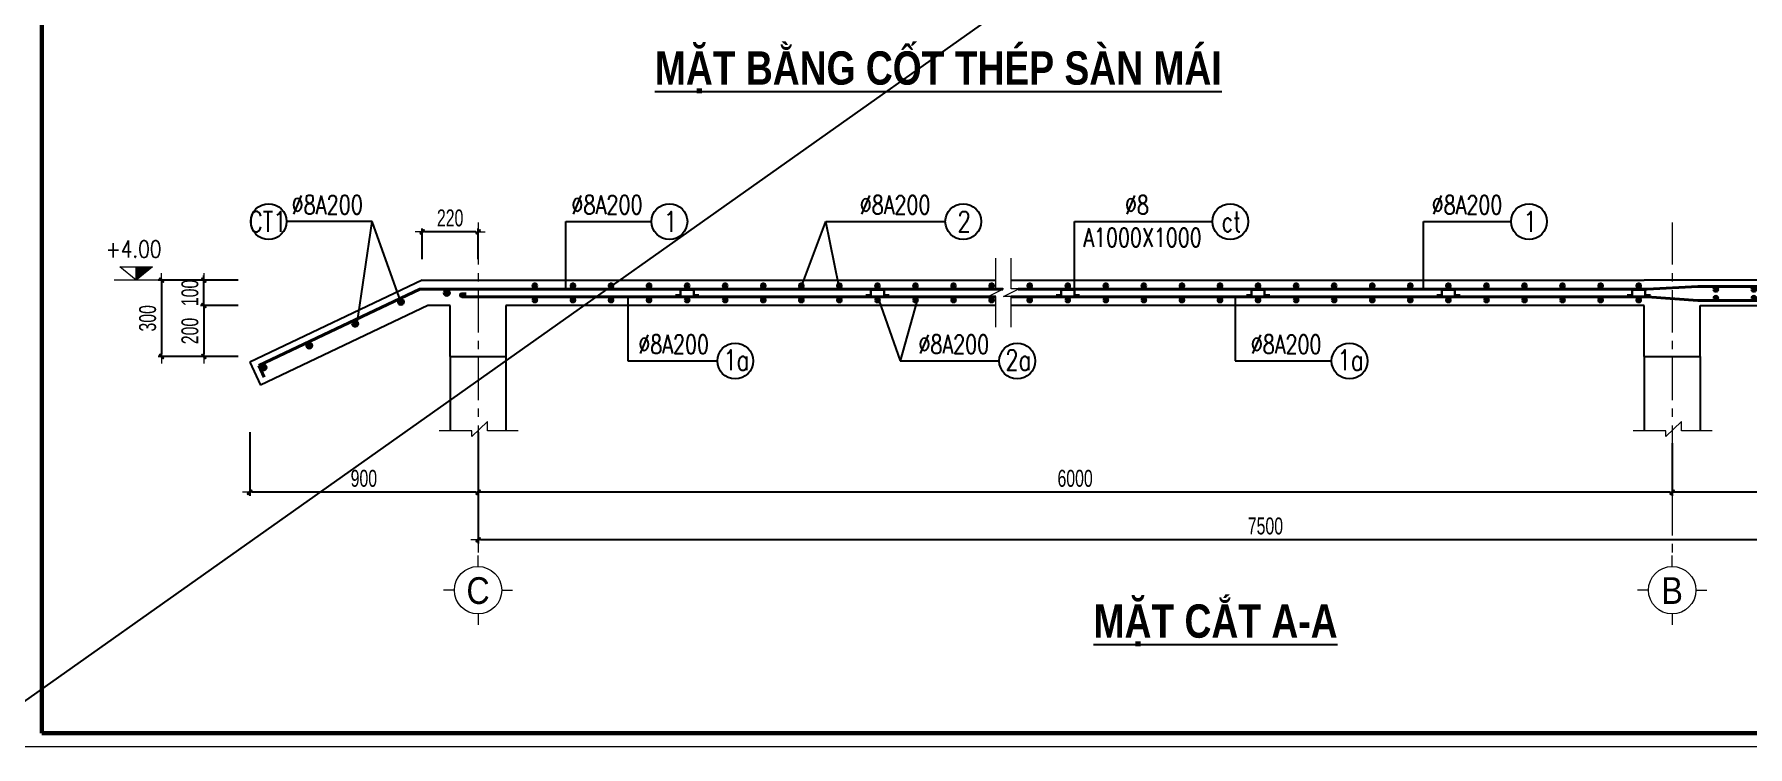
# Model space of a CAD drawing. Header units: millimetres. Extents: x -295047 to 29144, y -724756 to -246879.
# Drawn here: x -21432 to -1174, y -368365 to -359947 of the extents above; entities that cross this region are included whole.
import ezdxf
from ezdxf.enums import TextEntityAlignment as Align

# ---------------------------------------------------------------- set-up
doc = ezdxf.new("R2010")
doc.units = ezdxf.units.MM
doc.header["$MEASUREMENT"] = 0
doc.header["$PDMODE"] = 32
doc.linetypes.add('CENTERX2', pattern=[4, 2.5, -0.5, 0.5, -0.5])
doc.linetypes.add('DASHDOT', pattern=[1, 0.5, -0.25, 0, -0.25])
doc.layers.get('Defpoints').update_dxf_attribs({"color": 1})
for name, color, linetype, lineweight in [('EG Net dam1', 1, 'Continuous', 30), ('Khungten_LCDI', 7, 'Continuous', 5), ('LC Dim', 8, 'Continuous', 18), ('LC ISO', 153, 'Continuous', 13), ('LC Net dam2', 6, 'Continuous', 40), ('LC Net manh', 219, 'Continuous', 5), ('LC Net thay', 7, 'Continuous', 25), ('LC Net truc', 79, 'DASHDOT', 13), ('LC Text1', 3, 'Continuous', 20), ('LC Text2', 7, 'Continuous', 25), ('MANH', 147, 'Continuous', 13)]:
    doc.layers.add(name, color=color, linetype=linetype, lineweight=lineweight)
doc.layers.add('KCS_Plotter', color=11, linetype='Continuous', plot=False)
doc.styles.add('HOATBIF', font='hoatbif.shx', dxfattribs={"width": 0.7})
doc.styles.add('Khungten', font='VHAVAN_1.TTF', dxfattribs={"width": 0.9, "height": 5000})
doc.styles.add('LC 1', font='VHAVANB_1.TTF')
doc.styles.add('LC 3', font='vnsimli.shx', dxfattribs={"width": 0.75})
doc.styles.add('LC3', font='VHARIALB_1.TTF', dxfattribs={"width": 0.8})
doc.styles.add('T1', font='Vnsimli.shx', dxfattribs={"width": 0.8})
doc.styles.add('Title', font='VHBLACK_1.TTF', dxfattribs={"width": 0.8})
doc.dimstyles.new('DIM CHUAN', dxfattribs={"dimscale": 60, "dimtxt": 2.5, "dimasz": 0.35, "dimexe": 0.5, "dimexo": 0, "dimgap": 0.8, "dimtad": 1, "dimdec": 0, "dimzin": 0, "dimdsep": 46, "dimtxsty": 'HOATBIF', "dimblk1": 'DOT', "dimblk2": 'DOT', "dimsah": 1, "dimcen": -1, "dimdle": 1, "dimclrd": 256, "dimclre": 256, "dimclrt": 4, "dimadec": 3, "dimazin": 2, "dimtfac": 0.333333, "dimtdec": 0, "dimtix": 1, "dimtmove": 2, "dimatfit": 3, "dimldrblk": 'DOT', "dimfxl": 1, "dimtvp": 0.833333, "dimtolj": 1, "dimtzin": 0, "dimarcsym": 0})
doc.dimstyles.new('dÝman', dxfattribs={"dimscale": 30, "dimtxt": 2.5, "dimasz": 0.35, "dimexe": 0.5, "dimexo": 0, "dimgap": 0.8, "dimtad": 1, "dimdec": 0, "dimzin": 0, "dimdsep": 46, "dimtxsty": 'HOATBIF', "dimblk1": 'DOT', "dimblk2": 'DOT', "dimsah": 1, "dimcen": -1, "dimdle": 1, "dimclrd": 256, "dimclre": 256, "dimclrt": 4, "dimadec": 3, "dimazin": 2, "dimtfac": 0.333333, "dimtdec": 0, "dimtix": 1, "dimtmove": 2, "dimatfit": 3, "dimldrblk": 'DOT', "dimfxl": 1, "dimtvp": 0.833333, "dimtolj": 1, "dimtzin": 0, "dimarcsym": 0})

# ---------------------------------------------------------------- blocks, each defined once
blk = doc.blocks.new('lcdi KC')
at = {"layer": 'Defpoints', "lineweight": 0}
blk.add_lwpolyline([(-1200, -14850), (-1200, 14850), (40800, 14850), (40800, -14850)], close=True, dxfattribs=at)
at = {"layer": 'Khungten_LCDI', "color": 5, "lineweight": 60}
blk.add_lwpolyline([(0, -14650), (0, 14650), (40600, 14650), (40600, -14650)], close=True, dxfattribs=at)
at = {"color": 7, "style": 'Khungten', "width": 0.8}
for tag, p in [('REVISION', (39499, -10746)), ('NGAYHT', (39546, -11609))]:
    blk.add_attdef(tag, text='', height=200, dxfattribs=at).set_placement(p, align=Align.CENTER)
at = {"layer": 'LC Text1', "style": 'Title', "width": 1.485915}
for tag, p, p2 in [('TENBANVE1', (36913, -8886), (40339, -8886)), ('TENBANVE2', (36913, -9562), (40339, -9562))]:
    blk.add_attdef(tag, text='', height=250, dxfattribs=at).set_placement(p, p2, align=Align.FIT)
at = {"layer": 'LC Text1', "style": 'Title', "width": 0.7}
blk.add_attdef('SOBANVE', text='', height=250, dxfattribs=at).set_placement((39562, -13896), align=Align.CENTER)
blk = doc.blocks.new('TIEUDE1')
at = {"layer": 'LC Text2', "color": 7, "style": 'LC 1'}
blk.add_attdef('TIªU§Ò', text='', height=5, dxfattribs=at).set_placement((0, 0), align=Align.BOTTOM_CENTER)
blk.add_attdef('TL', text='', height=3, dxfattribs=at).set_placement((0, -2), align=Align.TOP_CENTER)
blk = doc.blocks.new('DOT')
at = {"layer": 'LC Dim'}
blk.add_line((-3, 0), (3, 0), dxfattribs=at)
at = {"layer": 'LC Dim', "color": 4}
blk.add_line((-1, -1), (1, 1), dxfattribs=at)
blk.add_lwpolyline([(0.5, 1), (-1, -0.5), (-0.5, -1), (1, 0.5)], close=True, dxfattribs=at)
blk = doc.blocks.new('*D502')
at = {"layer": 'Defpoints', "color": 0, "ltscale": 2, "transparency": 16777216}
for p in [(-2067, -364779), (2433, -364779), (-2067, -365359)]:
    blk.add_point(p, dxfattribs=at)
at = {"layer": 'LC Dim', "lineweight": -2, "ltscale": 2, "transparency": 16777216}
for p, q in [((-2067, -364779), (-2067, -365399)), ((2433, -364779), (2433, -365399)), ((2405, -365359), (-2039, -365359))]:
    blk.add_line(p, q, dxfattribs=at)
at = {"layer": 'LC Dim', "lineweight": -2, "ltscale": 2, "transparency": 16777216, "xscale": 28, "yscale": 28, "zscale": 28, "rotation": 180}
blk.add_blockref('DOT', (-2067, -365359), dxfattribs=at)
at = {"layer": 'LC Dim', "lineweight": -2, "ltscale": 2, "transparency": 16777216, "xscale": 28, "yscale": 28, "zscale": 28}
blk.add_blockref('DOT', (2433, -365359), dxfattribs=at)
at = {"layer": 'LC Dim', "color": 4, "ltscale": 2, "transparency": 16777216, "insert": (183, -365195), "char_height": 200, "attachment_point": 5, "style": 'HOATBIF'}
blk.add_mtext('\\A1;1500', dxfattribs=at)
blk = doc.blocks.new('*D503')
at = {"layer": 'Defpoints', "color": 0, "ltscale": 2, "transparency": 16777216}
for p in [(-16185, -364779), (-2067, -364779), (-16185, -365359)]:
    blk.add_point(p, dxfattribs=at)
at = {"layer": 'LC Dim', "lineweight": -2, "ltscale": 2, "transparency": 16777216}
for p, q in [((-16185, -364779), (-16185, -365399)), ((-2067, -364779), (-2067, -365399)), ((-2095, -365359), (-16157, -365359))]:
    blk.add_line(p, q, dxfattribs=at)
at = {"layer": 'LC Dim', "lineweight": -2, "ltscale": 2, "transparency": 16777216, "xscale": 28, "yscale": 28, "zscale": 28, "rotation": 180}
blk.add_blockref('DOT', (-16185, -365359), dxfattribs=at)
at = {"layer": 'LC Dim', "lineweight": -2, "ltscale": 2, "transparency": 16777216, "xscale": 28, "yscale": 28, "zscale": 28}
blk.add_blockref('DOT', (-2067, -365359), dxfattribs=at)
at = {"layer": 'LC Dim', "color": 4, "ltscale": 2, "transparency": 16777216, "insert": (-9126, -365195), "char_height": 200, "attachment_point": 5, "style": 'HOATBIF'}
blk.add_mtext('\\A1;6000', dxfattribs=at)
blk = doc.blocks.new('*D504')
at = {"layer": 'Defpoints', "color": 0, "ltscale": 2, "transparency": 16777216}
for p in [(-16185, -364779), (2433, -364779), (-16185, -365922)]:
    blk.add_point(p, dxfattribs=at)
at = {"layer": 'LC Dim', "lineweight": -2, "ltscale": 2, "transparency": 16777216}
for p, q in [((-16185, -364779), (-16185, -365962)), ((2433, -364779), (2433, -365962)), ((2405, -365922), (-16157, -365922))]:
    blk.add_line(p, q, dxfattribs=at)
at = {"layer": 'LC Dim', "lineweight": -2, "ltscale": 2, "transparency": 16777216, "xscale": 28, "yscale": 28, "zscale": 28, "rotation": 180}
blk.add_blockref('DOT', (-16185, -365922), dxfattribs=at)
at = {"layer": 'LC Dim', "lineweight": -2, "ltscale": 2, "transparency": 16777216, "xscale": 28, "yscale": 28, "zscale": 28}
blk.add_blockref('DOT', (2433, -365922), dxfattribs=at)
at = {"layer": 'LC Dim', "color": 4, "ltscale": 2, "transparency": 16777216, "insert": (-6876, -365758), "char_height": 200, "width": 1042.23, "attachment_point": 5, "style": 'HOATBIF'}
blk.add_mtext('\\A1;7500', dxfattribs=at)
blk = doc.blocks.new('thep tron 2')
at = {"layer": 'LC Net dam2'}
for p, q in [((-0.5, 0.5), (0.5, 0.5)), ((0.35, 0.85), (-0.35, 0.15)), ((-0.35, 0.85), (0.35, 0.15)), ((0, 1), (0, 0))]:
    blk.add_line(p, q, dxfattribs=at)
blk.add_circle((0, 0.5), 0.5, dxfattribs=at)
blk = doc.blocks.new('*U361')
at = {"layer": 'LC Net dam2', "xscale": 44.99999883287877, "yscale": 44.99999883287877, "zscale": 44.99999883287877}
blk.add_blockref('thep tron 2', (0, -22), dxfattribs=at)
blk = doc.blocks.new('*U362')
at = {"layer": 'LC Dim', "color": 0, "linetype": 'ByBlock', "lineweight": -2}
for p in [(0, 0), (450, 0), (900, 0), (1350, 0), (1800, 0), (2250, 0), (2700, 0), (3150, 0), (3600, 0), (4050, 0), (4500, 0), (4950, 0), (5400, 0), (5850, 0), (6300, 0), (6750, 0), (7200, 0), (7650, 0), (8100, 0), (8550, 0), (9000, 0), (9450, 0), (9900, 0), (10350, 0), (10800, 0), (11250, 0), (11700, 0), (12150, 0), (12600, 0), (13050, 0)]:
    blk.add_blockref('*U361', p, dxfattribs=at)
blk = doc.blocks.new('*U363')
at = {"layer": 'LC Net dam2', "xscale": 44.99999883287877, "yscale": 44.99999883287877, "zscale": 44.99999883287877}
blk.add_blockref('thep tron 2', (0, -22), dxfattribs=at)
blk = doc.blocks.new('*U364')
at = {"layer": 'LC Dim', "color": 0, "linetype": 'ByBlock', "lineweight": -2}
for p in [(0, 0), (450, 0), (900, 0), (1350, 0), (1800, 0), (2250, 0), (2700, 0), (3150, 0), (3600, 0), (4050, 0), (4500, 0), (4950, 0), (5400, 0), (5850, 0), (6300, 0), (6750, 0), (7200, 0), (7650, 0), (8100, 0), (8550, 0), (9000, 0), (9450, 0), (9900, 0), (10350, 0), (10800, 0), (11250, 0), (11700, 0), (12150, 0), (12600, 0), (13050, 0)]:
    blk.add_blockref('*U363', p, dxfattribs=at)
blk = doc.blocks.new('*U359')
at = {"layer": 'EG Net dam1', "ltscale": 500}
blk.add_lwpolyline([(-138, -33), (-78, -33), (-78, 33), (78, 33), (78, -33), (138, -33)], dxfattribs=at)
blk = doc.blocks.new('*U360')
at = {"layer": 'LC Net thay', "color": 0, "linetype": 'ByBlock', "lineweight": -2}
for p in [(0, 0), (2250, 0), (4500, 0), (6750, 0), (9000, 0), (11250, 0)]:
    blk.add_blockref('*U359', p, dxfattribs=at)
blk = doc.blocks.new('Caodo1')
at = {"layer": 'LC Text1'}
blk.add_hatch(color=256, dxfattribs=at).paths.add_polyline_path([(0, 200), (0, 0), (243, 200)])
for p, q in [((324, 0), (-324, 0)), ((0, 0), (0, 200))]:
    blk.add_line(p, q, dxfattribs=at)
blk.add_lwpolyline([(-243, 200), (243, 200), (0, 0), (0, 0)], close=True, dxfattribs=at)
at = {"layer": 'LC Text1', "style": 'T1', "width": 0.8}
blk.add_attdef('%%P0,00', text='', height=250, dxfattribs=at).set_placement((-39, 460), align=Align.MIDDLE_CENTER)
blk = doc.blocks.new('*D446')
at = {"layer": 'Defpoints', "color": 0, "ltscale": 2, "transparency": 16777216}
for p in [(-19427, -362853), (-19022, -362853), (-19022, -363153)]:
    blk.add_point(p, dxfattribs=at)
at = {"layer": 'LC Dim', "lineweight": -2, "ltscale": 2, "transparency": 16777216}
for p, q in [((-19427, -362825), (-19427, -362797)), ((-19022, -362853), (-19467, -362853)), ((-19427, -363153), (-19427, -362853)), ((-19022, -363153), (-19467, -363153)), ((-19427, -363181), (-19427, -363209))]:
    blk.add_line(p, q, dxfattribs=at)
at = {"layer": 'LC Dim', "lineweight": -2, "ltscale": 2, "transparency": 16777216, "xscale": 28, "yscale": 28, "zscale": 28}
for p, rotation in [((-19427, -362853), 270), ((-19427, -363153), 90)]:
    blk.add_blockref('DOT', p, dxfattribs=dict(at, rotation=rotation))
at = {"layer": 'LC Dim', "color": 4, "ltscale": 2, "transparency": 16777216, "insert": (-19591, -363003), "char_height": 200, "attachment_point": 5, "rotation": 90, "style": 'HOATBIF'}
blk.add_mtext('\\A1;100', dxfattribs=at)
blk = doc.blocks.new('*D447')
at = {"layer": 'Defpoints', "color": 0, "ltscale": 2, "transparency": 16777216}
for p in [(-19022, -363153), (-19427, -363753), (-19022, -363753)]:
    blk.add_point(p, dxfattribs=at)
at = {"layer": 'LC Dim', "lineweight": -2, "ltscale": 2, "transparency": 16777216}
for p, q in [((-19022, -363153), (-19467, -363153)), ((-19427, -363181), (-19427, -363725)), ((-19022, -363753), (-19467, -363753))]:
    blk.add_line(p, q, dxfattribs=at)
at = {"layer": 'LC Dim', "lineweight": -2, "ltscale": 2, "transparency": 16777216, "xscale": 28, "yscale": 28, "zscale": 28}
for p, rotation in [((-19427, -363153), 90), ((-19427, -363753), 270)]:
    blk.add_blockref('DOT', p, dxfattribs=dict(at, rotation=rotation))
at = {"layer": 'LC Dim', "color": 4, "ltscale": 2, "transparency": 16777216, "insert": (-19591, -363453), "char_height": 200, "attachment_point": 5, "rotation": 90, "style": 'HOATBIF'}
blk.add_mtext('\\A1;200', dxfattribs=at)
blk = doc.blocks.new('*D448')
at = {"layer": 'Defpoints', "color": 0, "ltscale": 2, "transparency": 16777216}
for p in [(-19022, -362853), (-19927, -363753), (-19022, -363753)]:
    blk.add_point(p, dxfattribs=at)
at = {"layer": 'LC Dim', "lineweight": -2, "ltscale": 2, "transparency": 16777216}
for p, q in [((-19022, -362853), (-19967, -362853)), ((-19927, -362881), (-19927, -363725)), ((-19022, -363753), (-19967, -363753))]:
    blk.add_line(p, q, dxfattribs=at)
at = {"layer": 'LC Dim', "lineweight": -2, "ltscale": 2, "transparency": 16777216, "xscale": 28, "yscale": 28, "zscale": 28}
for p, rotation in [((-19927, -362853), 90), ((-19927, -363753), 270)]:
    blk.add_blockref('DOT', p, dxfattribs=dict(at, rotation=rotation))
at = {"layer": 'LC Dim', "color": 4, "ltscale": 2, "transparency": 16777216, "insert": (-20091, -363303), "char_height": 200, "attachment_point": 5, "rotation": 90, "style": 'HOATBIF'}
blk.add_mtext('\\A1;300', dxfattribs=at)
blk = doc.blocks.new('TTRUC')
at = {"layer": 'LC ISO'}
for p, q in [((0, 6.95), (0, 10.13)), ((-6.95, 0), (-10.13, 0)), ((6.95, 0), (10.13, 0)), ((0, -6.95), (0, -10.13))]:
    blk.add_line(p, q, dxfattribs=at)
at = {"layer": 'LC Net manh'}
blk.add_circle((0, 0), 6.95, dxfattribs=at)
blk = doc.blocks.new('*U354')
at = {"layer": 'LC Net dam2', "xscale": 60.05050504978881, "yscale": 60.05050504978881, "zscale": 60.05050504978881}
blk.add_blockref('thep tron 2', (0, -30), dxfattribs=at)
blk = doc.blocks.new('*U355')
at = {"layer": 'LC Net dam2', "xscale": 44.99999883287877, "yscale": 44.99999883287877, "zscale": 44.99999883287877}
blk.add_blockref('thep tron 2', (0, -22), dxfattribs=at)
blk = doc.blocks.new('*U356')
at = {"layer": 'LC Dim', "color": 0, "linetype": 'ByBlock', "lineweight": -2}
for p in [(0, 0), (450, 0), (900, 0), (1350, 0), (1800, 0), (2250, 0)]:
    blk.add_blockref('*U355', p, dxfattribs=at)
at = {"layer": 'LC Dim', "color": 0, "linetype": 'ByBlock', "lineweight": -2, "transparency": 16777216}
for p in [(2700, 0), (3150, 0), (3600, 0)]:
    blk.add_blockref('*U355', p, dxfattribs=at)
blk = doc.blocks.new('*U357')
at = {"layer": 'LC Net dam2', "xscale": 44.99999883287877, "yscale": 44.99999883287877, "zscale": 44.99999883287877}
blk.add_blockref('thep tron 2', (0, -22), dxfattribs=at)
blk = doc.blocks.new('*U358')
at = {"layer": 'LC Dim', "color": 0, "linetype": 'ByBlock', "lineweight": -2}
for p in [(0, 0), (450, 0), (900, 0), (1350, 0), (1800, 0), (2250, 0)]:
    blk.add_blockref('*U357', p, dxfattribs=at)
at = {"layer": 'LC Dim', "color": 0, "linetype": 'ByBlock', "lineweight": -2, "transparency": 16777216}
for p in [(2700, 0), (3150, 0), (3600, 0)]:
    blk.add_blockref('*U357', p, dxfattribs=at)
blk = doc.blocks.new('*D449')
at = {"layer": 'Defpoints', "color": 0, "ltscale": 2, "transparency": 16777216}
for p in [(-18885, -364649), (-16185, -364649), (-18885, -365359)]:
    blk.add_point(p, dxfattribs=at)
at = {"layer": 'LC Dim', "lineweight": -2, "ltscale": 2, "transparency": 16777216}
for p, q in [((-18885, -364649), (-18885, -365399)), ((-16185, -364649), (-16185, -365399)), ((-16213, -365359), (-18857, -365359))]:
    blk.add_line(p, q, dxfattribs=at)
at = {"layer": 'LC Dim', "lineweight": -2, "ltscale": 2, "transparency": 16777216, "xscale": 28, "yscale": 28, "zscale": 28, "rotation": 180}
blk.add_blockref('DOT', (-18885, -365359), dxfattribs=at)
at = {"layer": 'LC Dim', "lineweight": -2, "ltscale": 2, "transparency": 16777216, "xscale": 28, "yscale": 28, "zscale": 28}
blk.add_blockref('DOT', (-16185, -365359), dxfattribs=at)
at = {"layer": 'LC Dim', "color": 4, "ltscale": 2, "transparency": 16777216, "insert": (-17535, -365195), "char_height": 200, "attachment_point": 5, "style": 'HOATBIF'}
blk.add_mtext('\\A1;900', dxfattribs=at)
blk = doc.blocks.new('*D380')
at = {"layer": 'Defpoints', "color": 0, "ltscale": 2, "transparency": 16777216}
for p in [(-16845, -362282), (-16845, -362605), (-16185, -362605)]:
    blk.add_point(p, dxfattribs=at)
at = {"layer": 'LC Dim', "lineweight": -2, "ltscale": 2, "transparency": 16777216}
for p, q in [((-16845, -362605), (-16845, -362242)), ((-16213, -362282), (-16817, -362282)), ((-16185, -362605), (-16185, -362242))]:
    blk.add_line(p, q, dxfattribs=at)
at = {"layer": 'LC Dim', "lineweight": -2, "ltscale": 2, "transparency": 16777216, "xscale": 28, "yscale": 28, "zscale": 28, "rotation": 180}
blk.add_blockref('DOT', (-16845, -362282), dxfattribs=at)
at = {"layer": 'LC Dim', "lineweight": -2, "ltscale": 2, "transparency": 16777216, "xscale": 28, "yscale": 28, "zscale": 28}
blk.add_blockref('DOT', (-16185, -362282), dxfattribs=at)
at = {"layer": 'LC Dim', "color": 4, "ltscale": 2, "transparency": 16777216, "insert": (-16515, -362118), "char_height": 200, "attachment_point": 5, "style": 'HOATBIF'}
blk.add_mtext('\\A1;220', dxfattribs=at)

msp = doc.modelspace()

# ---------------------------------------------------------------- linework, layer by layer
at = {"layer": 'KCS_Plotter', "ltscale": 2}
msp.add_line((-22304.2, -368365.3), (11295.8, -344605.3), dxfattribs=at)
at = {"layer": 'LC Net dam2', "ltscale": 2}
for p, q in [((-16376.2, -363012.4), (-16326, -363012.4)), ((-2362.1, -362957.7), (-1764.4, -362929)), ((-1764.4, -362929), (3063, -362929)), ((-16376.2, -363047.7), (-10064.7, -363047.7)), ((-9883.3, -363047.7), (-2362.1, -363047.7)), ((-2362.1, -363047.7), (-1764.4, -363091.4)), ((-1764.4, -363091.4), (2652.5, -363091.4))]:
    msp.add_line(p, q, dxfattribs=at)
at = {"layer": 'LC Net dam2'}
msp.add_line((-18777.5, -363861.9), (-18713.4, -363996.9), dxfattribs=at)
at = {"layer": 'LC Net dam2', "ltscale": 2}
for points in [[(-18777.5, -363861.9), (-16875.1, -362957.7), (-9980.3, -362957.7)], [(-9798.9, -362957.7), (-2362.1, -362957.7)]]:
    msp.add_lwpolyline(points, dxfattribs=at)
msp.add_arc((-16376.2, -363030), 17.6, 90, 270, dxfattribs=at)
at = {"layer": 'LC Net manh', "ltscale": 2}
for points in [[(-15711, -364633.2), (-16074, -364633.2), (-16074, -364523.7), (-16260, -364699.2), (-16260, -364633.2), (-16645.5, -364633.2)], [(-1592.9, -364633.2), (-1955.9, -364633.2), (-1955.9, -364523.7), (-2141.9, -364699.2), (-2141.9, -364633.2), (-2527.4, -364633.2)]]:
    msp.add_lwpolyline(points, dxfattribs=at)
at = {"layer": 'LC Net thay'}
for p, q in [((-16845, -362852.7), (-18885, -363822.3)), ((-16777.3, -363152.7), (-18756.2, -364093.3)), ((-16515, -363152.7), (-16777.3, -363152.7)), ((-18885, -363822.3), (-18756.2, -364093.3))]:
    msp.add_line(p, q, dxfattribs=at)
at = {"layer": 'LC Net thay', "ltscale": 2}
for p, q in [((-16845, -362852.7), (-15855, -362852.7)), ((-15855, -362852.7), (-10064.7, -362852.7)), ((-9883.3, -362852.7), (-2396.9, -362852.7)), ((3093.1, -362852.7), (-2396.9, -362852.7)), ((-16515, -363752.7), (-16515, -363152.7)), ((-15855, -363152.7), (-15855, -363752.7)), ((-10064.7, -363152.7), (-15855, -363152.7)), ((-2396.9, -363152.7), (-9883.3, -363152.7)), ((-2396.9, -363752.7), (-2396.9, -363152.7)), ((-1736.9, -363752.7), (-1736.9, -363152.7)), ((-1736.9, -363152.7), (2103.1, -363152.7)), ((-16515, -363752.7), (-16515, -364633.2)), ((-16515, -363752.7), (-15855, -363752.7)), ((-15855, -363752.7), (-15855, -364633.2)), ((-2396.9, -363752.7), (-2396.9, -364633.2)), ((-2396.9, -363752.7), (-1736.9, -363752.7)), ((-1736.9, -363752.7), (-1736.9, -364633.2))]:
    msp.add_line(p, q, dxfattribs=at)
at = {"layer": 'LC Net truc', "linetype": 'CENTERX2', "ltscale": 200}
for p, q in [((-16185, -362169), (-16185, -366104.2)), ((-2066.9, -362169), (-2066.9, -366104.2))]:
    msp.add_line(p, q, dxfattribs=at)
at = {"layer": 'LC Text2', "ltscale": 100}
for centre in [(-18660.7, -362160.3), (-13922.5, -362160.3), (-10448.6, -362160.3), (-7291.4, -362160.3), (-3759.6, -362160.3), (-13144, -363807.3), (-9810.7, -363807.3), (-5881.5, -363807.3)]:
    msp.add_circle(centre, 211.9, dxfattribs=at)
at = {"layer": 'MANH', "ltscale": 2}
for points in [[(-10064.7, -363407.9), (-10064.7, -363045.2), (-10155.4, -363045.2), (-9974, -362954.5), (-10064.7, -362954.5), (-10064.7, -362591.9)], [(-9883.3, -363407.9), (-9883.3, -363045.2), (-9974, -363045.2), (-9792.7, -362954.5), (-9883.3, -362954.5), (-9883.3, -362591.9)]]:
    msp.add_lwpolyline(points, dxfattribs=at)

# ---------------------------------------------------------------- block references
at = {"layer": 'LC Dim', "rotation": 180}
msp.add_blockref('*U364', (-2462.9, -362917.2), dxfattribs=at)
at = {"layer": 'LC Dim', "extrusion": (0, 0, -1), "zscale": -1}
for name, p in [('*U358', (-2048.5, -362961.9)), ('*U362', (2462.9, -363088.2)), ('*U356', (-2048.5, -363065.7))]:
    msp.add_blockref(name, p, dxfattribs=at)
at = {"layer": 'LC ISO', "color": 0, "linetype": 'ByBlock', "lineweight": -2, "extrusion": (0, 0, -1), "zscale": -1, "rotation": 180}
for p in [(16554.2, -363002.1), (17096.1, -363109.7), (17637.9, -363367.3), (18179.8, -363624.9), (18721.7, -363882.4)]:
    msp.add_blockref('*U354', p, dxfattribs=at)
at = {"layer": 'LC ISO', "xscale": 40.31376784078886, "yscale": 40.31376784078886, "zscale": 40.31376784078886}
for p in [(-16185, -366515.9), (-2066.9, -366515.9)]:
    msp.add_blockref('TTRUC', p, dxfattribs=at)
at = {"layer": 'LC Net thay', "xscale": 0.8, "yscale": 0.8, "zscale": 0.8}
msp.add_blockref('lcdi KC', (-21344.2, -356485.3), dxfattribs=at)
at = {"layer": 'LC Net thay', "extrusion": (0, 0, -1), "zscale": -1}
msp.add_blockref('*U360', (2462.9, -362998.3), dxfattribs=at)
at = {"layer": 'LC Text1'}
ref = msp.add_blockref('Caodo1', (-20226.4, -362852.7), dxfattribs=dict(at, xscale=0.8, yscale=0.8, zscale=0.8))
ref.add_attrib('%%P0,00', '+4.00', dxfattribs={"layer": 'LC Text2', "color": 4, "height": 200, "style": 'T1', "width": 0.8}).set_placement((-20257.6, -362485), align=Align.MIDDLE_CENTER)
at = {"layer": 'LC Text2'}
ref = msp.add_blockref('TIEUDE1', (-10743.6, -360660.3), dxfattribs=dict(at, xscale=80.00000000015463, yscale=80.00000000015463, zscale=80.00000000015463))
ref.add_attrib('TIªU§Ò', '%%UmÆt b»ng CèT THÐP SµN M¸I', dxfattribs={"color": 7, "height": 393.953, "style": 'LC3', "width": 0.8}).set_placement((-10743.6, -360660.3), align=Align.BOTTOM_CENTER)
ref = msp.add_blockref('TIEUDE1', (-7465.4, -367195.7), dxfattribs=dict(at, xscale=80.00000000015463, yscale=80.00000000015463, zscale=80.00000000015463))
ref.add_attrib('TIªU§Ò', '%%UmÆt c¾t A-A', dxfattribs={"color": 7, "height": 393.953, "style": 'LC3', "width": 0.8}).set_placement((-7465.4, -367195.7), align=Align.BOTTOM_CENTER)

# ---------------------------------------------------------------- texts
at = {"layer": 'LC Text1', "ltscale": 0.2, "style": 'LC 1', "width": 0.9}
for s, p in [('c', (-16185, -366772.7)), ('b', (-2066.9, -366772.7))]:
    msp.add_text(s, height=315.7, dxfattribs=at).set_placement(p, align=Align.BOTTOM_CENTER)
at = {"layer": 'LC Text2', "linetype": 'ByBlock', "style": 'LC 3', "width": 0.75}
for s, height, p in [('%%C8A200', 222.22, (-18389.9, -362072.5)), ('%%C8A200', 222.22, (-15082.2, -362072.5)), ('%%C8A200', 220, (-11671.2, -362072.5)), ('%%C8', 220, (-8536.7, -362072.5)), ('%%C8A200', 220, (-4909.4, -362072.5)), ('A1000X1000', 220, (-9029.3, -362457.6)), ('%%C8A200', 220, (-14290, -363719.5)), ('%%C8A200', 220, (-10977.5, -363719.5)), ('%%C8A200', 220, (-7048, -363719.5))]:
    msp.add_text(s, height=height, dxfattribs=at).set_placement(p)
at = {"layer": 'LC Text2', "ltscale": 100, "style": 'LC 3', "width": 0.75}
for s, p in [('CT1', (-18672.6, -362160.3)), ('1', (-13910.6, -362160.3)), ('2', (-10436.7, -362160.3)), ('ct', (-7279.4, -362160.3)), ('1', (-3747.6, -362160.3)), ('1a', (-13132, -363796.4)), ('2a', (-9798.8, -363796.4)), ('1a', (-5869.6, -363796.4))]:
    msp.add_text(s, height=242, dxfattribs=at).set_placement(p, align=Align.MIDDLE_CENTER)

# ---------------------------------------------------------------- dimensions: what is measured, and where the dimension line sits
at = {"layer": 'LC Dim', "ltscale": 2}
dim = msp.add_linear_dim(base=(-16845, -362281.8), p1=(-16185, -362605.3), p2=(-16845, -362605.3), dimstyle='DIM CHUAN', override={"dimscale": 80, "dimlfac": 0.333333}, dxfattribs=at)
dim.commit()
dim.dimension.update_dxf_attribs({"geometry": '*D380', "text_midpoint": (-16515, -362117.8)})
for base, p1, p2, angle, picture, middle in [((-19927.5, -363752.7), (-19022.4, -362852.7), (-19022.4, -363752.7), 90, '*D448', (-20091.5, -363302.7)), ((-19427.5, -362852.7), (-19022.4, -363152.7), (-19022.4, -362852.7), 90, '*D446', (-19591.5, -363002.7)), ((-19427.5, -363752.7), (-19022.4, -363152.7), (-19022.4, -363752.7), 90, '*D447', (-19591.5, -363452.7)), ((-18885, -365359.4), (-16185, -364648.8), (-18885, -364648.8), 180, '*D449', (-17535, -365195.4)), ((-2066.9, -365359.4), (2433.1, -364779.1), (-2066.9, -364779.1), 180, '*D502', (183.1, -365195.4))]:
    dim = msp.add_linear_dim(base=base, p1=p1, p2=p2, angle=angle, dimstyle='DIM CHUAN', override={"dimscale": 80, "dimlfac": 0.333333}, dxfattribs=at)
    dim.commit()
    dim.dimension.update_dxf_attribs({"geometry": picture, "text_midpoint": middle})
for base, p1, text, picture, middle in [((-16185, -365359.4), (-2066.9, -364779.1), '6000', '*D503', (-9125.9, -365195.4)), ((-16185, -365921.9), (2433.1, -364779.1), '7500', '*D504', (-6875.9, -365757.9))]:
    dim = msp.add_linear_dim(base=base, p1=p1, p2=(-16185, -364779.1), angle=180, text=text, dimstyle='DIM CHUAN', override={"dimscale": 80, "dimlfac": 0.333333}, dxfattribs=at)
    dim.commit()
    dim.dimension.update_dxf_attribs({"geometry": picture, "text_midpoint": middle})

# ---------------------------------------------------------------- leaders
for points in [[(-17616.7, -363388.5), (-17437.1, -362160.3), (-18448.8, -362160.3)], [(-17096.1, -363109.7), (-17437.1, -362160.3)], [(-15146, -362957.7), (-15146, -362160.3), (-14134.4, -362160.3)], [(-12356.5, -362917.2), (-12071.2, -362160.3), (-10660.5, -362160.3)], [(-11918, -362917.2), (-12071.2, -362160.3), (-10660.5, -362160.3)], [(-9132.4, -362957.7), (-9132.4, -362160.3), (-7503.3, -362160.3)], [(-5007.8, -362957.7), (-5007.8, -362160.3), (-3971.4, -362160.3)], [(-14415.2, -363047.7), (-14415.2, -363807.3), (-13355.9, -363807.3)], [(-7234.2, -363047.7), (-7234.2, -363807.3), (-6093.4, -363807.3)], [(-11444.6, -363088.2), (-11196.2, -363807.3), (-10022.6, -363807.3)], [(-10994.6, -363088.2), (-11196.2, -363807.3), (-10022.6, -363807.3)]]:
    msp.add_leader(points, dimstyle='dÝman', dxfattribs=at)

doc.saveas('drawing.dxf')
